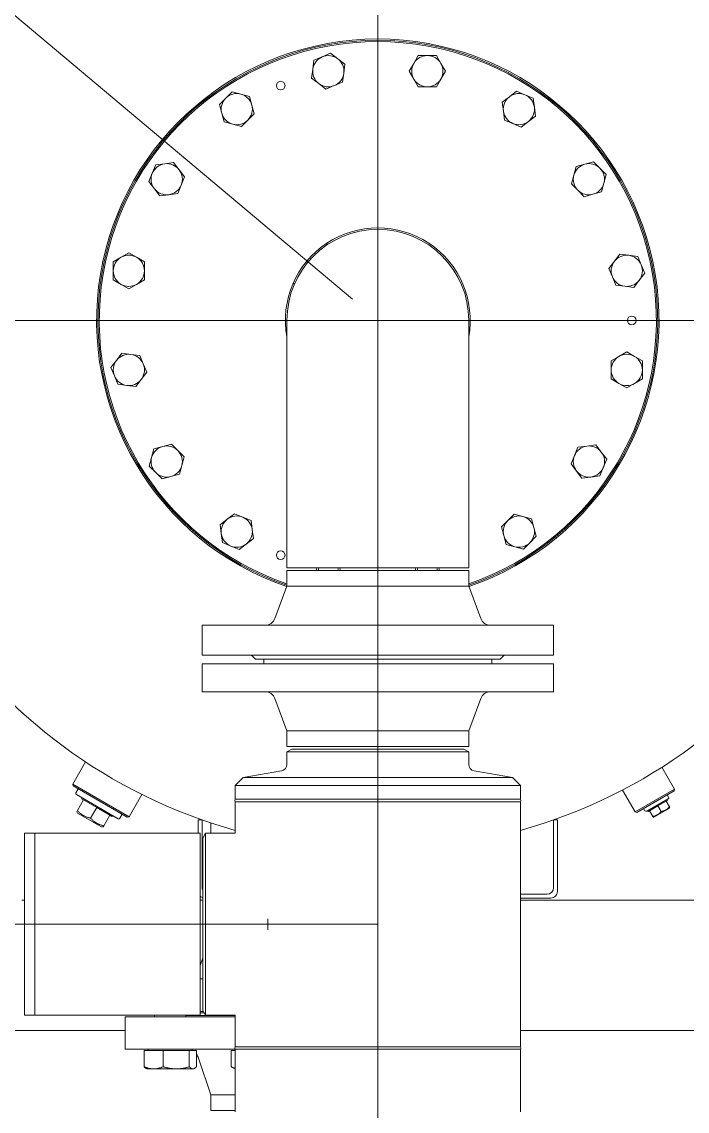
# Model space of a CAD drawing. Extents: x -965262 to 1142518, y -357520 to 71675.
# Drawn here: x -852700 to -852189, y -91497 to -90661 of the extents above; entities that cross this region are included whole.
import ezdxf

# ---------------------------------------------------------------- set-up
doc = ezdxf.new("R2010")
doc.units = 0
doc.header["$LTSCALE"] = 10
doc.layers.get('0').update_dxf_attribs({"linetype": 'CONTINUOUS', "lineweight": 30})
doc.layers.add('Оборудование', color=7, linetype='CONTINUOUS', lineweight=30)

msp = doc.modelspace()

# ---------------------------------------------------------------- hatches: boundary and pattern name
at = {"lineweight": 30, "true_color": 0x1b8828}
h = msp.add_hatch(color=106, dxfattribs=at)
h.dxf.hatch_style = 1
h.paths.add_polyline_path([(-851459.79, -90277.67), (-853359.79, -90277.67), (-853359.79, -94944.84), (-851459.79, -94944.84)])
h.paths.add_polyline_path([(-851559.79, -94844.84), (-853259.79, -94844.84), (-853259.79, -90344.85), (-851559.79, -90344.85)], flags=16)

# ---------------------------------------------------------------- linework, layer by layer
at = {"layer": 'Оборудование', "color": 7, "linetype": 'Continuous', "lineweight": 0}
for p, q in [((-852426.29, -90433.34, -2902.58), (-852426.29, -91740.24, -2902.58)), ((-852921.54, -90474.28, -2902.58), (-852445.73, -90873.53, -2902.58)), ((-852882.79, -90889.84, -2902.58), (-851969.79, -90889.84, -2902.58)), ((-852426.57, -91353.34, -2902.58), (-852739.79, -91353.34, -2902.58))]:
    msp.add_line(p, q, dxfattribs=at)
at = {"layer": 'Оборудование', "color": 7, "lineweight": 0}
for p, q in [((-852476.23, -90697.02, -2902.58), (-852475.33, -90690.15, -2902.58)), ((-852475.33, -90690.15, -2902.58), (-852468.93, -90687.5, -2902.58)), ((-852468.93, -90687.5, -2902.58), (-852462.52, -90684.85, -2902.58)), ((-852462.52, -90684.85, -2902.58), (-852457.03, -90689.06, -2902.58)), ((-852457.03, -90689.06, -2902.58), (-852451.53, -90693.28, -2902.58)), ((-852398.64, -90692.58, -2902.58), (-852395.18, -90686.58, -2902.58)), ((-852395.18, -90686.58, -2902.58), (-852388.25, -90686.58, -2902.58)), ((-852388.25, -90686.58, -2902.58), (-852381.32, -90686.58, -2902.58)), ((-852381.32, -90686.58, -2902.58), (-852377.86, -90692.58, -2902.58)), ((-852477.13, -90703.89, -2902.58), (-852476.23, -90697.02, -2902.58)), ((-852452.44, -90700.15, -2902.58), (-852453.34, -90707.02, -2902.58)), ((-852451.53, -90693.28, -2902.58), (-852452.44, -90700.15, -2902.58)), ((-852402.1, -90698.58, -2902.58), (-852398.64, -90692.58, -2902.58)), ((-852398.64, -90704.58, -2902.58), (-852402.1, -90698.58, -2902.58)), ((-852377.86, -90692.58, -2902.58), (-852374.39, -90698.58, -2902.58)), ((-852374.39, -90698.58, -2902.58), (-852377.86, -90704.58, -2902.58)), ((-852471.64, -90708.1, -2902.58), (-852477.13, -90703.89, -2902.58)), ((-852466.14, -90712.32, -2902.58), (-852471.64, -90708.1, -2902.58)), ((-852453.34, -90707.02, -2902.58), (-852459.74, -90709.67, -2902.58)), ((-852395.18, -90710.58, -2902.58), (-852398.64, -90704.58, -2902.58)), ((-852377.86, -90704.58, -2902.58), (-852381.32, -90710.58, -2902.58)), ((-852543.11, -90719.22, -2902.58), (-852538.21, -90714.32, -2902.58)), ((-852538.21, -90714.32, -2902.58), (-852531.52, -90716.11, -2902.58)), ((-852531.52, -90716.11, -2902.58), (-852524.83, -90717.9, -2902.58)), ((-852459.74, -90709.67, -2902.58), (-852466.14, -90712.32, -2902.58)), ((-852388.25, -90710.58, -2902.58), (-852395.18, -90710.58, -2902.58)), ((-852381.32, -90710.58, -2902.58), (-852388.25, -90710.58, -2902.58)), ((-852325.26, -90718.18, -2902.58), (-852319.76, -90713.96, -2902.58)), ((-852319.76, -90713.96, -2902.58), (-852313.36, -90716.61, -2902.58)), ((-852313.36, -90716.61, -2902.58), (-852306.96, -90719.27, -2902.58)), ((-852548.01, -90724.12, -2902.58), (-852543.11, -90719.22, -2902.58)), ((-852546.22, -90730.81, -2902.58), (-852548.01, -90724.12, -2902.58)), ((-852524.83, -90717.9, -2902.58), (-852523.04, -90724.6, -2902.58)), ((-852523.04, -90724.6, -2902.58), (-852521.24, -90731.29, -2902.58)), ((-852330.76, -90722.4, -2902.58), (-852325.26, -90718.18, -2902.58)), ((-852329.85, -90729.27, -2902.58), (-852330.76, -90722.4, -2902.58)), ((-852306.96, -90719.27, -2902.58), (-852306.06, -90726.13, -2902.58)), ((-852544.42, -90737.5, -2902.58), (-852546.22, -90730.81, -2902.58)), ((-852521.24, -90731.29, -2902.58), (-852526.14, -90736.19, -2902.58)), ((-852328.95, -90736.14, -2902.58), (-852329.85, -90729.27, -2902.58)), ((-852305.15, -90733, -2902.58), (-852310.65, -90737.22, -2902.58)), ((-852306.06, -90726.13, -2902.58), (-852305.15, -90733, -2902.58)), ((-852537.73, -90739.29, -2902.58), (-852544.42, -90737.5, -2902.58)), ((-852531.04, -90741.09, -2902.58), (-852537.73, -90739.29, -2902.58)), ((-852526.14, -90736.19, -2902.58), (-852531.04, -90741.09, -2902.58)), ((-852322.55, -90738.79, -2902.58), (-852328.95, -90736.14, -2902.58)), ((-852316.15, -90741.44, -2902.58), (-852322.55, -90738.79, -2902.58)), ((-852310.65, -90737.22, -2902.58), (-852316.15, -90741.44, -2902.58)), ((-852599.51, -90776.91, -2902.58), (-852596.86, -90770.51, -2902.58)), ((-852596.86, -90770.51, -2902.58), (-852589.99, -90769.6, -2902.58)), ((-852589.99, -90769.6, -2902.58), (-852583.12, -90768.7, -2902.58)), ((-852583.12, -90768.7, -2902.58), (-852578.91, -90774.2, -2902.58)), ((-852578.91, -90774.2, -2902.58), (-852574.69, -90779.69, -2902.58)), ((-852275.75, -90778.4, -2902.58), (-852273.95, -90771.7, -2902.58)), ((-852273.95, -90771.7, -2902.58), (-852267.26, -90769.91, -2902.58)), ((-852267.26, -90769.91, -2902.58), (-852260.57, -90768.12, -2902.58)), ((-852260.57, -90768.12, -2902.58), (-852255.67, -90773.02, -2902.58)), ((-852255.67, -90773.02, -2902.58), (-852250.77, -90777.92, -2902.58)), ((-852602.17, -90783.31, -2902.58), (-852599.51, -90776.91, -2902.58)), ((-852597.95, -90788.81, -2902.58), (-852602.17, -90783.31, -2902.58)), ((-852574.69, -90779.69, -2902.58), (-852577.34, -90786.09, -2902.58)), ((-852277.54, -90785.09, -2902.58), (-852275.75, -90778.4, -2902.58)), ((-852250.77, -90777.92, -2902.58), (-852252.56, -90784.61, -2902.58)), ((-852593.73, -90794.3, -2902.58), (-852597.95, -90788.81, -2902.58)), ((-852577.34, -90786.09, -2902.58), (-852579.99, -90792.49, -2902.58)), ((-852272.64, -90789.99, -2902.58), (-852277.54, -90785.09, -2902.58)), ((-852267.74, -90794.89, -2902.58), (-852272.64, -90789.99, -2902.58)), ((-852254.36, -90791.3, -2902.58), (-852261.05, -90793.09, -2902.58)), ((-852252.56, -90784.61, -2902.58), (-852254.36, -90791.3, -2902.58)), ((-852586.86, -90793.4, -2902.58), (-852593.73, -90794.3, -2902.58)), ((-852579.99, -90792.49, -2902.58), (-852586.86, -90793.4, -2902.58)), ((-852261.05, -90793.09, -2902.58), (-852267.74, -90794.89, -2902.58)), ((-852465.62, -90830.73, -2902.58), (-852464.7, -90831.5, -2902.58)), ((-852629.54, -90844.87, -2902.58), (-852623.54, -90841.4, -2902.58)), ((-852623.54, -90841.4, -2902.58), (-852617.54, -90837.94, -2902.58)), ((-852617.54, -90837.94, -2902.58), (-852611.54, -90841.4, -2902.58)), ((-852611.54, -90841.4, -2902.58), (-852605.54, -90844.87, -2902.58)), ((-852244.56, -90844.49, -2902.58), (-852240.34, -90838.99, -2902.58)), ((-852240.34, -90838.99, -2902.58), (-852233.47, -90839.9, -2902.58)), ((-852233.47, -90839.9, -2902.58), (-852226.6, -90840.8, -2902.58)), ((-852226.6, -90840.8, -2902.58), (-852223.95, -90847.2, -2902.58)), ((-852629.54, -90851.8, -2902.58), (-852629.54, -90844.87, -2902.58)), ((-852605.54, -90844.87, -2902.58), (-852605.54, -90851.8, -2902.58)), ((-852248.78, -90849.99, -2902.58), (-852244.56, -90844.49, -2902.58)), ((-852246.12, -90856.39, -2902.58), (-852248.78, -90849.99, -2902.58)), ((-852223.95, -90847.2, -2902.58), (-852221.3, -90853.6, -2902.58)), ((-852629.54, -90858.72, -2902.58), (-852629.54, -90851.8, -2902.58)), ((-852623.54, -90862.19, -2902.58), (-852629.54, -90858.72, -2902.58)), ((-852605.54, -90858.72, -2902.58), (-852611.54, -90862.19, -2902.58)), ((-852605.54, -90851.8, -2902.58), (-852605.54, -90858.72, -2902.58)), ((-852243.47, -90862.79, -2902.58), (-852246.12, -90856.39, -2902.58)), ((-852225.52, -90859.1, -2902.58), (-852229.73, -90864.6, -2902.58)), ((-852221.3, -90853.6, -2902.58), (-852225.52, -90859.1, -2902.58)), ((-852617.54, -90865.65, -2902.58), (-852623.54, -90862.19, -2902.58)), ((-852611.54, -90862.19, -2902.58), (-852617.54, -90865.65, -2902.58)), ((-852491.33, -90861.37, -2902.58), (-852490.41, -90862.14, -2902.58)), ((-852236.6, -90863.69, -2902.58), (-852243.47, -90862.79, -2902.58)), ((-852229.73, -90864.6, -2902.58), (-852236.6, -90863.69, -2902.58)), ((-852496.14, -90889.84, -2902.58), (-852496.14, -91079.84, -2902.58)), ((-852356.44, -91079.84, -2902.58), (-852356.44, -90889.84, -2902.58)), ((-852627.06, -90920.58, -2902.58), (-852622.85, -90915.08, -2902.58)), ((-852622.85, -90915.08, -2902.58), (-852615.98, -90915.98, -2902.58)), ((-852615.98, -90915.98, -2902.58), (-852609.11, -90916.89, -2902.58)), ((-852609.11, -90916.89, -2902.58), (-852606.46, -90923.29, -2902.58)), ((-852247.04, -90920.95, -2902.58), (-852241.04, -90917.49, -2902.58)), ((-852241.04, -90917.49, -2902.58), (-852235.04, -90914.02, -2902.58)), ((-852235.04, -90914.02, -2902.58), (-852229.04, -90917.49, -2902.58)), ((-852229.04, -90917.49, -2902.58), (-852223.04, -90920.95, -2902.58)), ((-852631.28, -90926.07, -2902.58), (-852627.06, -90920.58, -2902.58)), ((-852628.63, -90932.47, -2902.58), (-852631.28, -90926.07, -2902.58)), ((-852606.46, -90923.29, -2902.58), (-852603.81, -90929.69, -2902.58)), ((-852247.04, -90927.88, -2902.58), (-852247.04, -90920.95, -2902.58)), ((-852223.04, -90920.95, -2902.58), (-852223.04, -90927.88, -2902.58)), ((-852625.98, -90938.87, -2902.58), (-852628.63, -90932.47, -2902.58)), ((-852603.81, -90929.69, -2902.58), (-852608.02, -90935.19, -2902.58)), ((-852247.04, -90934.81, -2902.58), (-852247.04, -90927.88, -2902.58)), ((-852223.04, -90927.88, -2902.58), (-852223.04, -90934.81, -2902.58)), ((-852619.11, -90939.78, -2902.58), (-852625.98, -90938.87, -2902.58)), ((-852612.24, -90940.68, -2902.58), (-852619.11, -90939.78, -2902.58)), ((-852608.02, -90935.19, -2902.58), (-852612.24, -90940.68, -2902.58)), ((-852241.04, -90938.27, -2902.58), (-852247.04, -90934.81, -2902.58)), ((-852235.04, -90941.74, -2902.58), (-852241.04, -90938.27, -2902.58)), ((-852229.04, -90938.27, -2902.58), (-852235.04, -90941.74, -2902.58)), ((-852223.04, -90934.81, -2902.58), (-852229.04, -90938.27, -2902.58)), ((-852600.02, -90995.07, -2902.58), (-852598.23, -90988.38, -2902.58)), ((-852598.23, -90988.38, -2902.58), (-852591.53, -90986.58, -2902.58)), ((-852591.53, -90986.58, -2902.58), (-852584.84, -90984.79, -2902.58)), ((-852584.84, -90984.79, -2902.58), (-852579.94, -90989.69, -2902.58)), ((-852579.94, -90989.69, -2902.58), (-852575.04, -90994.59, -2902.58)), ((-852275.24, -90993.58, -2902.58), (-852272.59, -90987.18, -2902.58)), ((-852272.59, -90987.18, -2902.58), (-852265.72, -90986.28, -2902.58)), ((-852265.72, -90986.28, -2902.58), (-852258.85, -90985.37, -2902.58)), ((-852258.85, -90985.37, -2902.58), (-852254.63, -90990.87, -2902.58)), ((-852254.63, -90990.87, -2902.58), (-852250.42, -90996.37, -2902.58)), ((-852601.81, -91001.76, -2902.58), (-852600.02, -90995.07, -2902.58)), ((-852576.84, -91001.28, -2902.58), (-852578.63, -91007.97, -2902.58)), ((-852575.04, -90994.59, -2902.58), (-852576.84, -91001.28, -2902.58)), ((-852277.89, -90999.98, -2902.58), (-852275.24, -90993.58, -2902.58)), ((-852273.67, -91005.48, -2902.58), (-852277.89, -90999.98, -2902.58)), ((-852250.42, -90996.37, -2902.58), (-852253.07, -91002.77, -2902.58)), ((-852596.91, -91006.66, -2902.58), (-852601.81, -91001.76, -2902.58)), ((-852592.01, -91011.56, -2902.58), (-852596.91, -91006.66, -2902.58)), ((-852585.32, -91009.77, -2902.58), (-852592.01, -91011.56, -2902.58)), ((-852578.63, -91007.97, -2902.58), (-852585.32, -91009.77, -2902.58)), ((-852269.46, -91010.98, -2902.58), (-852273.67, -91005.48, -2902.58)), ((-852255.72, -91009.17, -2902.58), (-852262.59, -91010.07, -2902.58)), ((-852253.07, -91002.77, -2902.58), (-852255.72, -91009.17, -2902.58)), ((-852262.59, -91010.07, -2902.58), (-852269.46, -91010.98, -2902.58)), ((-852547.43, -91046.67, -2902.58), (-852541.93, -91042.45, -2902.58)), ((-852541.93, -91042.45, -2902.58), (-852536.44, -91038.24, -2902.58)), ((-852536.44, -91038.24, -2902.58), (-852530.03, -91040.89, -2902.58)), ((-852530.03, -91040.89, -2902.58), (-852523.63, -91043.54, -2902.58)), ((-852326.44, -91043.49, -2902.58), (-852321.54, -91038.59, -2902.58)), ((-852321.54, -91038.59, -2902.58), (-852314.85, -91040.38, -2902.58)), ((-852314.85, -91040.38, -2902.58), (-852308.16, -91042.18, -2902.58)), ((-852308.16, -91042.18, -2902.58), (-852306.36, -91048.87, -2902.58)), ((-852546.52, -91053.54, -2902.58), (-852547.43, -91046.67, -2902.58)), ((-852523.63, -91043.54, -2902.58), (-852522.73, -91050.41, -2902.58)), ((-852522.73, -91050.41, -2902.58), (-852521.83, -91057.28, -2902.58)), ((-852331.34, -91048.39, -2902.58), (-852326.44, -91043.49, -2902.58)), ((-852329.55, -91055.08, -2902.58), (-852331.34, -91048.39, -2902.58)), ((-852306.36, -91048.87, -2902.58), (-852304.57, -91055.56, -2902.58)), ((-852545.62, -91060.41, -2902.58), (-852546.52, -91053.54, -2902.58)), ((-852521.83, -91057.28, -2902.58), (-852527.32, -91061.49, -2902.58)), ((-852327.75, -91061.77, -2902.58), (-852329.55, -91055.08, -2902.58)), ((-852304.57, -91055.56, -2902.58), (-852309.47, -91060.46, -2902.58)), ((-852539.22, -91063.06, -2902.58), (-852545.62, -91060.41, -2902.58)), ((-852532.82, -91065.71, -2902.58), (-852539.22, -91063.06, -2902.58)), ((-852527.32, -91061.49, -2902.58), (-852532.82, -91065.71, -2902.58)), ((-852321.06, -91063.57, -2902.58), (-852327.75, -91061.77, -2902.58)), ((-852314.37, -91065.36, -2902.58), (-852321.06, -91063.57, -2902.58)), ((-852309.47, -91060.46, -2902.58), (-852314.37, -91065.36, -2902.58)), ((-852356.44, -91079.84, -2902.58), (-852496.14, -91079.84, -2902.58)), ((-852356.44, -91081.84, -2902.58), (-852496.14, -91081.84, -2902.58)), ((-852496.14, -91081.84, -2902.58), (-852496.14, -91093.84, -2902.58)), ((-852356.44, -91081.84, -2902.58), (-852356.44, -91093.84, -2902.58)), ((-852496.14, -91093.84, -2902.58), (-852505.35, -91118.62, -2902.58)), ((-852496.14, -91093.84, -2902.58), (-852356.44, -91093.84, -2902.58)), ((-852356.44, -91093.84, -2902.58), (-852347.23, -91118.62, -2902.58)), ((-852291.29, -91123.84, -2902.58), (-852561.29, -91123.84, -2902.58)), ((-852561.29, -91123.84, -2902.58), (-852561.29, -91146.84, -2902.58)), ((-852291.29, -91123.84, -2902.58), (-852291.29, -91146.84, -2902.58)), ((-852561.29, -91146.84, -2902.58), (-852291.29, -91146.84, -2902.58)), ((-852520.29, -91149.84, -2902.58), (-852523.29, -91146.84, -2902.58)), ((-852332.29, -91149.84, -2902.58), (-852520.29, -91149.84, -2902.58)), ((-852513.79, -91149.84, -2902.58), (-852513.79, -91153.34, -2902.58)), ((-852338.79, -91149.84, -2902.58), (-852338.79, -91153.34, -2902.58)), ((-852332.29, -91149.84, -2902.58), (-852329.29, -91146.84, -2902.58)), ((-852561.29, -91153.34, -2902.58), (-852291.29, -91153.34, -2902.58)), ((-852561.29, -91174.84, -2902.58), (-852561.29, -91153.34, -2902.58)), ((-852291.29, -91174.84, -2902.58), (-852291.29, -91153.34, -2902.58)), ((-852561.29, -91174.84, -2902.58), (-852291.29, -91174.84, -2902.58)), ((-852496.14, -91204.84, -2902.58), (-852505.35, -91180.05, -2902.58)), ((-852356.44, -91204.84, -2902.58), (-852347.23, -91180.05, -2902.58)), ((-852356.44, -91204.84, -2902.58), (-852496.14, -91204.84, -2902.58)), ((-852496.14, -91216.84, -2902.58), (-852496.14, -91204.84, -2902.58)), ((-852356.44, -91216.84, -2902.58), (-852356.44, -91204.84, -2902.58)), ((-852496.14, -91216.84, -2902.58), (-852356.44, -91216.84, -2902.58)), ((-852492.39, -91218.84, -2902.58), (-852496.14, -91221, -2902.58)), ((-852356.44, -91221, -2902.58), (-852496.14, -91221, -2902.58)), ((-852496.14, -91221, -2902.58), (-852496.14, -91230.65, -2902.58)), ((-852360.19, -91218.84, -2902.58), (-852492.39, -91218.84, -2902.58)), ((-852360.19, -91218.84, -2902.58), (-852356.44, -91221, -2902.58)), ((-852356.44, -91221, -2902.58), (-852356.44, -91230.65, -2902.58)), ((-852660.69, -91245.83, -2902.58), (-852650.81, -91228.71, -2902.58)), ((-852198.39, -91249.58, -2902.58), (-852208.07, -91232.8, -2902.58)), ((-852529.72, -91240.77, -2902.58), (-852535.79, -91246.84, -2902.58)), ((-852500.27, -91235.58, -2902.58), (-852529.72, -91240.77, -2902.58)), ((-852322.86, -91240.77, -2902.58), (-852529.72, -91240.77, -2902.58)), ((-852352.31, -91235.58, -2902.58), (-852322.86, -91240.77, -2902.58)), ((-852322.86, -91240.77, -2902.58), (-852316.79, -91246.84, -2902.58)), ((-852660.69, -91245.83, -2902.58), (-852617.39, -91270.83, -2902.58)), ((-852660.33, -91247.2, -2902.58), (-852660.69, -91245.83, -2902.58)), ((-852618.76, -91271.2, -2902.58), (-852660.33, -91247.2, -2902.58)), ((-852658.18, -91252.48, -2902.58), (-852656.43, -91249.45, -2902.58)), ((-852535.79, -91246.84, -2902.58), (-852316.79, -91246.84, -2902.58)), ((-852535.79, -91246.84, -2902.58), (-852535.79, -91257.34, -2902.58)), ((-852316.79, -91246.84, -2902.58), (-852316.79, -91257.34, -2902.58)), ((-852228.7, -91267.08, -2902.58), (-852238.38, -91250.3, -2902.58)), ((-852228.7, -91267.08, -2902.58), (-852198.39, -91249.58, -2902.58)), ((-852198.75, -91250.95, -2902.58), (-852227.33, -91267.45, -2902.58)), ((-852198.75, -91250.95, -2902.58), (-852198.39, -91249.58, -2902.58)), ((-852625.77, -91272.34, -2902.58), (-852657.81, -91253.84, -2902.58)), ((-852652.32, -91257.94, -2902.58), (-852656.99, -91266.04, -2902.58)), ((-852653.88, -91257.04, -2902.58), (-852653.48, -91256.34, -2902.58)), ((-852652.32, -91257.94, -2902.58), (-852653.88, -91257.04, -2902.58)), ((-852642.19, -91263.79, -2902.58), (-852652.32, -91257.94, -2902.58)), ((-852617.39, -91270.83, -2902.58), (-852607.51, -91253.71, -2902.58)), ((-852535.84, -91259.34, -2902.58), (-852533.95, -91259.34, -2902.58)), ((-852516.75, -91259.34, -2902.58), (-852535.84, -91259.34, -2902.58)), ((-852535.84, -91259.34, -2902.58), (-852535.84, -91283.49, -2902.58)), ((-852535.79, -91257.34, -2902.58), (-852516.71, -91257.34, -2902.58)), ((-852535.79, -91257.34, -2902.58), (-852316.79, -91257.34, -2902.58)), ((-852528.86, -91259.34, -2902.58), (-852526.03, -91259.34, -2902.58)), ((-852516.75, -91259.34, -2902.58), (-852488.09, -91259.34, -2902.58)), ((-852446.56, -91259.34, -2902.58), (-852488.09, -91259.34, -2902.58)), ((-852488.06, -91257.34, -2902.58), (-852426.29, -91257.34, -2902.58)), ((-852471.6, -91259.34, -2902.58), (-852464.78, -91259.34, -2902.58)), ((-852446.56, -91259.34, -2902.58), (-852406.03, -91259.34, -2902.58)), ((-852364.49, -91259.34, -2902.58), (-852426.29, -91259.34, -2902.58)), ((-852406.04, -91257.34, -2902.58), (-852364.52, -91257.34, -2902.58)), ((-852387.8, -91259.34, -2902.58), (-852380.98, -91259.34, -2902.58)), ((-852364.49, -91259.34, -2902.58), (-852335.83, -91259.34, -2902.58)), ((-852335.88, -91257.34, -2902.58), (-852316.79, -91257.34, -2902.58)), ((-852316.74, -91259.34, -2902.58), (-852335.83, -91259.34, -2902.58)), ((-852326.55, -91259.34, -2902.58), (-852323.72, -91259.34, -2902.58)), ((-852318.63, -91259.34, -2902.58), (-852316.74, -91259.34, -2902.58)), ((-852316.74, -91259.34, -2902.58), (-852316.74, -91447.34, -2902.58)), ((-852203.31, -91257.05, -2902.58), (-852219.77, -91266.55, -2902.58)), ((-852204.77, -91258.81, -2902.58), (-852211.14, -91262.49, -2902.58)), ((-852203.78, -91258.24, -2902.58), (-852204.77, -91258.81, -2902.58)), ((-852204.77, -91258.81, -2902.58), (-852202.22, -91263.22, -2902.58)), ((-852203.78, -91258.24, -2902.58), (-852204.18, -91257.55, -2902.58)), ((-852202.95, -91255.68, -2902.58), (-852203.95, -91253.95, -2902.58)), ((-852657.51, -91266.94, -2902.58), (-852656.99, -91266.04, -2902.58)), ((-852656.91, -91267.99, -2902.58), (-852657.51, -91266.94, -2902.58)), ((-852656.99, -91266.04, -2902.58), (-852656.6, -91266.47, -2902.58)), ((-852656.91, -91267.99, -2902.58), (-852638.47, -91278.63, -2902.58)), ((-852656.6, -91266.47, -2902.58), (-852656.22, -91266.87, -2902.58)), ((-852656.22, -91266.87, -2902.58), (-852655.84, -91267.25, -2902.58)), ((-852655.84, -91267.25, -2902.58), (-852655.46, -91267.61, -2902.58)), ((-852655.46, -91267.61, -2902.58), (-852655.09, -91267.95, -2902.58)), ((-852655.09, -91267.95, -2902.58), (-852654.72, -91268.27, -2902.58)), ((-852654.72, -91268.27, -2902.58), (-852654.35, -91268.57, -2902.58)), ((-852654.35, -91268.57, -2902.58), (-852653.97, -91268.86, -2902.58)), ((-852653.97, -91268.86, -2902.58), (-852653.6, -91269.13, -2902.58)), ((-852642.19, -91263.79, -2902.58), (-852646.87, -91271.88, -2902.58)), ((-852632.07, -91269.63, -2902.58), (-852642.19, -91263.79, -2902.58)), ((-852624.4, -91271.98, -2902.58), (-852622.65, -91268.95, -2902.58)), ((-852227.33, -91267.45, -2902.58), (-852228.7, -91267.08, -2902.58)), ((-852221.13, -91266.18, -2902.58), (-852222.13, -91264.45, -2902.58)), ((-852218.5, -91266.74, -2902.58), (-852218.9, -91266.05, -2902.58)), ((-852217.52, -91266.17, -2902.58), (-852218.5, -91266.74, -2902.58)), ((-852211.14, -91262.49, -2902.58), (-852217.52, -91266.17, -2902.58)), ((-852217.52, -91266.17, -2902.58), (-852214.97, -91270.59, -2902.58)), ((-852214.15, -91271.16, -2902.58), (-852202.13, -91264.21, -2902.58)), ((-852211.14, -91262.49, -2902.58), (-852208.59, -91266.91, -2902.58)), ((-852210.96, -91269.02, -2902.58), (-852210.73, -91268.85, -2902.58)), ((-852210.73, -91268.85, -2902.58), (-852210.49, -91268.68, -2902.58)), ((-852210.49, -91268.68, -2902.58), (-852210.25, -91268.5, -2902.58)), ((-852210.25, -91268.5, -2902.58), (-852210.02, -91268.31, -2902.58)), ((-852210.02, -91268.31, -2902.58), (-852209.79, -91268.11, -2902.58)), ((-852209.79, -91268.11, -2902.58), (-852209.55, -91267.9, -2902.58)), ((-852209.55, -91267.9, -2902.58), (-852209.32, -91267.67, -2902.58)), ((-852209.32, -91267.67, -2902.58), (-852209.08, -91267.43, -2902.58)), ((-852209.08, -91267.43, -2902.58), (-852208.84, -91267.18, -2902.58)), ((-852208.84, -91267.18, -2902.58), (-852208.59, -91266.91, -2902.58)), ((-852208.59, -91266.91, -2902.58), (-852208.23, -91266.83, -2902.58)), ((-852208.23, -91266.83, -2902.58), (-852207.89, -91266.75, -2902.58)), ((-852207.89, -91266.75, -2902.58), (-852207.57, -91266.66, -2902.58)), ((-852207.57, -91266.66, -2902.58), (-852207.25, -91266.57, -2902.58)), ((-852207.25, -91266.57, -2902.58), (-852206.95, -91266.47, -2902.58)), ((-852206.95, -91266.47, -2902.58), (-852206.66, -91266.37, -2902.58)), ((-852206.66, -91266.37, -2902.58), (-852206.38, -91266.26, -2902.58)), ((-852206.38, -91266.26, -2902.58), (-852206.1, -91266.15, -2902.58)), ((-852206.1, -91266.15, -2902.58), (-852205.84, -91266.03, -2902.58)), ((-852205.84, -91266.03, -2902.58), (-852205.58, -91265.9, -2902.58)), ((-852205.58, -91265.9, -2902.58), (-852205.32, -91265.77, -2902.58)), ((-852205.32, -91265.77, -2902.58), (-852205.07, -91265.63, -2902.58)), ((-852205.07, -91265.63, -2902.58), (-852204.83, -91265.49, -2902.58)), ((-852204.83, -91265.49, -2902.58), (-852204.59, -91265.33, -2902.58)), ((-852204.59, -91265.33, -2902.58), (-852204.35, -91265.17, -2902.58)), ((-852204.35, -91265.17, -2902.58), (-852204.11, -91265, -2902.58)), ((-852204.11, -91265, -2902.58), (-852203.88, -91264.82, -2902.58)), ((-852203.88, -91264.82, -2902.58), (-852203.65, -91264.63, -2902.58)), ((-852203.65, -91264.63, -2902.58), (-852203.41, -91264.43, -2902.58)), ((-852203.41, -91264.43, -2902.58), (-852203.18, -91264.22, -2902.58)), ((-852203.18, -91264.22, -2902.58), (-852202.94, -91263.99, -2902.58)), ((-852202.94, -91263.99, -2902.58), (-852202.7, -91263.75, -2902.58)), ((-852202.7, -91263.75, -2902.58), (-852202.46, -91263.5, -2902.58)), ((-852202.46, -91263.5, -2902.58), (-852202.22, -91263.22, -2902.58)), ((-852202.22, -91263.22, -2902.58), (-852201.89, -91263.79, -2902.58)), ((-852202.13, -91264.21, -2902.58), (-852201.89, -91263.79, -2902.58)), ((-852653.6, -91269.13, -2902.58), (-852653.22, -91269.39, -2902.58)), ((-852653.22, -91269.39, -2902.58), (-852652.84, -91269.63, -2902.58)), ((-852652.84, -91269.63, -2902.58), (-852652.45, -91269.87, -2902.58)), ((-852652.45, -91269.87, -2902.58), (-852652.06, -91270.09, -2902.58)), ((-852652.06, -91270.09, -2902.58), (-852651.65, -91270.3, -2902.58)), ((-852651.65, -91270.3, -2902.58), (-852651.24, -91270.5, -2902.58)), ((-852651.24, -91270.5, -2902.58), (-852650.82, -91270.68, -2902.58)), ((-852650.82, -91270.68, -2902.58), (-852650.38, -91270.86, -2902.58)), ((-852650.38, -91270.86, -2902.58), (-852649.93, -91271.03, -2902.58)), ((-852649.93, -91271.03, -2902.58), (-852649.47, -91271.2, -2902.58)), ((-852649.47, -91271.2, -2902.58), (-852648.99, -91271.35, -2902.58)), ((-852648.99, -91271.35, -2902.58), (-852648.49, -91271.49, -2902.58)), ((-852648.49, -91271.49, -2902.58), (-852647.97, -91271.63, -2902.58)), ((-852647.97, -91271.63, -2902.58), (-852647.43, -91271.76, -2902.58)), ((-852647.43, -91271.76, -2902.58), (-852646.87, -91271.88, -2902.58)), ((-852646.87, -91271.88, -2902.58), (-852646.48, -91272.31, -2902.58)), ((-852646.48, -91272.31, -2902.58), (-852646.09, -91272.72, -2902.58)), ((-852646.09, -91272.72, -2902.58), (-852645.71, -91273.1, -2902.58)), ((-852645.71, -91273.1, -2902.58), (-852645.34, -91273.46, -2902.58)), ((-852645.34, -91273.46, -2902.58), (-852644.97, -91273.8, -2902.58)), ((-852644.97, -91273.8, -2902.58), (-852644.59, -91274.12, -2902.58)), ((-852644.59, -91274.12, -2902.58), (-852644.22, -91274.42, -2902.58)), ((-852644.22, -91274.42, -2902.58), (-852643.85, -91274.71, -2902.58)), ((-852643.85, -91274.71, -2902.58), (-852643.47, -91274.98, -2902.58)), ((-852643.47, -91274.98, -2902.58), (-852643.1, -91275.24, -2902.58)), ((-852643.1, -91275.24, -2902.58), (-852642.71, -91275.48, -2902.58)), ((-852642.71, -91275.48, -2902.58), (-852642.33, -91275.71, -2902.58)), ((-852642.33, -91275.71, -2902.58), (-852641.93, -91275.93, -2902.58)), ((-852641.93, -91275.93, -2902.58), (-852641.53, -91276.14, -2902.58)), ((-852641.53, -91276.14, -2902.58), (-852641.11, -91276.34, -2902.58)), ((-852641.11, -91276.34, -2902.58), (-852640.69, -91276.53, -2902.58)), ((-852640.69, -91276.53, -2902.58), (-852640.26, -91276.71, -2902.58)), ((-852640.26, -91276.71, -2902.58), (-852639.81, -91276.88, -2902.58)), ((-852639.81, -91276.88, -2902.58), (-852639.35, -91277.04, -2902.58)), ((-852639.35, -91277.04, -2902.58), (-852638.87, -91277.2, -2902.58)), ((-852638.87, -91277.2, -2902.58), (-852638.37, -91277.34, -2902.58)), ((-852638.37, -91277.34, -2902.58), (-852637.85, -91277.48, -2902.58)), ((-852632.07, -91269.63, -2902.58), (-852636.74, -91277.73, -2902.58)), ((-852630.5, -91270.54, -2902.58), (-852632.07, -91269.63, -2902.58)), ((-852630.5, -91270.54, -2902.58), (-852630.1, -91269.84, -2902.58)), ((-852618.76, -91271.2, -2902.58), (-852617.39, -91270.83, -2902.58)), ((-852564.29, -91273.27, -2902.58), (-852561.29, -91273.27, -2902.58)), ((-852564.29, -91283.49, -2902.58), (-852564.29, -91273.27, -2902.58)), ((-852561.29, -91273.27, -2902.58), (-852561.29, -91325.27, -2902.58)), ((-852554.44, -91275.61, -2902.58), (-852554.44, -91283.49, -2902.58)), ((-852291.29, -91325.27, -2902.58), (-852291.29, -91273.27, -2902.58)), ((-852291.29, -91273.27, -2902.58), (-852288.29, -91273.27, -2902.58)), ((-852288.29, -91273.27, -2902.58), (-852288.29, -91328.27, -2902.58)), ((-852214.97, -91270.59, -2902.58), (-852214.61, -91270.51, -2902.58)), ((-852214.64, -91271.16, -2902.58), (-852214.97, -91270.59, -2902.58)), ((-852214.15, -91271.16, -2902.58), (-852214.64, -91271.16, -2902.58)), ((-852214.61, -91270.51, -2902.58), (-852214.27, -91270.43, -2902.58)), ((-852214.27, -91270.43, -2902.58), (-852213.94, -91270.34, -2902.58)), ((-852213.94, -91270.34, -2902.58), (-852213.63, -91270.25, -2902.58)), ((-852213.63, -91270.25, -2902.58), (-852213.32, -91270.15, -2902.58)), ((-852213.32, -91270.15, -2902.58), (-852213.03, -91270.05, -2902.58)), ((-852213.03, -91270.05, -2902.58), (-852212.75, -91269.94, -2902.58)), ((-852212.75, -91269.94, -2902.58), (-852212.48, -91269.83, -2902.58)), ((-852212.48, -91269.83, -2902.58), (-852212.21, -91269.71, -2902.58)), ((-852212.21, -91269.71, -2902.58), (-852211.95, -91269.59, -2902.58)), ((-852211.95, -91269.59, -2902.58), (-852211.7, -91269.45, -2902.58)), ((-852211.7, -91269.45, -2902.58), (-852211.45, -91269.32, -2902.58)), ((-852211.45, -91269.32, -2902.58), (-852211.2, -91269.17, -2902.58)), ((-852211.2, -91269.17, -2902.58), (-852210.96, -91269.02, -2902.58)), ((-852697.79, -91283.49, -2902.58), (-852697.79, -91423.19, -2902.58)), ((-852689.84, -91283.49, -2902.58), (-852697.79, -91283.49, -2902.58)), ((-852689.84, -91283.49, -2902.58), (-852689.84, -91423.19, -2902.58)), ((-852689.79, -91283.59, -2902.58), (-852689.84, -91283.49, -2902.58)), ((-852689.79, -91423.19, -2902.58), (-852689.79, -91283.49, -2902.58)), ((-852562.79, -91283.49, -2902.58), (-852689.79, -91283.49, -2902.58)), ((-852638.47, -91278.63, -2902.58), (-852637.26, -91278.63, -2902.58)), ((-852637.85, -91277.48, -2902.58), (-852637.31, -91277.61, -2902.58)), ((-852637.31, -91277.61, -2902.58), (-852636.74, -91277.73, -2902.58)), ((-852636.74, -91277.73, -2902.58), (-852637.26, -91278.63, -2902.58)), ((-852562.79, -91283.49, -2902.58), (-852562.79, -91423.19, -2902.58)), ((-852560.79, -91287.24, -2902.58), (-852558.63, -91283.49, -2902.58)), ((-852558.63, -91283.49, -2902.58), (-852558.63, -91423.19, -2902.58)), ((-852535.84, -91283.49, -2902.58), (-852558.63, -91283.49, -2902.58)), ((-852560.79, -91287.24, -2902.58), (-852560.79, -91419.44, -2902.58)), ((-852699.79, -91334.84, -2902.58), (-852697.79, -91334.84, -2902.58)), ((-852562.79, -91334.84, -2902.58), (-852560.79, -91334.84, -2902.58)), ((-852316.74, -91330.27, -2902.58), (-852296.29, -91330.27, -2902.58)), ((-852293.29, -91333.27, -2902.58), (-852316.74, -91333.27, -2902.58)), ((-852316.74, -91334.84, -2902.58), (-851991.29, -91334.84, -2902.58)), ((-852510.79, -91357.59, -2902.58), (-852510.79, -91349.09, -2902.58)), ((-852560.79, -91379.09, -2902.58), (-852562.79, -91385, -2902.58)), ((-852560.79, -91395.34, -2902.58), (-852562.79, -91395.34, -2902.58)), ((-852560.79, -91419.44, -2902.58), (-852558.63, -91423.19, -2902.58)), ((-852689.84, -91423.19, -2902.58), (-852697.79, -91423.19, -2902.58)), ((-852689.79, -91423.09, -2902.58), (-852689.84, -91423.19, -2902.58)), ((-852562.79, -91423.19, -2902.58), (-852689.79, -91423.19, -2902.58)), ((-852535.84, -91424.34, -2902.58), (-852620.29, -91424.34, -2902.58)), ((-852620.29, -91449.34, -2902.58), (-852620.29, -91424.34, -2902.58)), ((-852597.78, -91424.34, -2902.58), (-852597.78, -91423.19, -2902.58)), ((-852573.78, -91424.34, -2902.58), (-852573.78, -91423.19, -2902.58)), ((-852573.78, -91423.34, -2902.58), (-852535.84, -91423.34, -2902.58)), ((-852562.79, -91420.34, -2902.58), (-852560.27, -91420.34, -2902.58)), ((-852559.69, -91421.34, -2902.58), (-852562.79, -91421.34, -2902.58)), ((-852535.84, -91423.19, -2902.58), (-852558.63, -91423.19, -2902.58)), ((-852535.84, -91423.19, -2902.58), (-852535.84, -91447.34, -2902.58)), ((-852861.29, -91434.84, -2902.58), (-852620.29, -91434.84, -2902.58)), ((-852316.74, -91434.84, -2902.58), (-852101.29, -91434.84, -2902.58)), ((-852620.29, -91449.34, -2902.58), (-852535.79, -91449.34, -2902.58)), ((-852605.85, -91450.14, -2902.58), (-852605.85, -91462.73, -2902.58)), ((-852605.85, -91450.14, -2902.58), (-852591.16, -91450.14, -2902.58)), ((-852602.58, -91450.14, -2902.58), (-852602.58, -91449.34, -2902.58)), ((-852591.16, -91450.14, -2902.58), (-852571.08, -91450.14, -2902.58)), ((-852591.16, -91450.14, -2902.58), (-852591.16, -91462.73, -2902.58)), ((-852571.08, -91450.14, -2902.58), (-852565.7, -91450.14, -2902.58)), ((-852571.08, -91450.14, -2902.58), (-852571.08, -91462.73, -2902.58)), ((-852568.97, -91450.14, -2902.58), (-852568.97, -91449.34, -2902.58)), ((-852565.7, -91450.14, -2902.58), (-852565.7, -91462.73, -2902.58)), ((-852538.91, -91450.14, -2902.58), (-852538.91, -91462.73, -2902.58)), ((-852538.91, -91450.14, -2902.58), (-852535.79, -91450.14, -2902.58)), ((-852535.84, -91447.34, -2902.58), (-852316.74, -91447.34, -2902.58)), ((-852535.84, -91447.34, -2902.58), (-852516.75, -91447.34, -2902.58)), ((-852516.71, -91449.34, -2902.58), (-852535.79, -91449.34, -2902.58)), ((-852535.79, -91449.34, -2902.58), (-852533.9, -91449.34, -2902.58)), ((-852535.79, -91449.34, -2902.58), (-852535.79, -91497.34, -2902.58)), ((-852528.81, -91449.34, -2902.58), (-852525.99, -91449.34, -2902.58)), ((-852516.71, -91449.34, -2902.58), (-852488.06, -91449.34, -2902.58)), ((-852488.09, -91447.34, -2902.58), (-852426.29, -91447.34, -2902.58)), ((-852446.55, -91449.34, -2902.58), (-852488.06, -91449.34, -2902.58)), ((-852471.58, -91449.34, -2902.58), (-852464.76, -91449.34, -2902.58)), ((-852446.55, -91449.34, -2902.58), (-852406.04, -91449.34, -2902.58)), ((-852364.52, -91449.34, -2902.58), (-852426.29, -91449.34, -2902.58)), ((-852406.03, -91447.34, -2902.58), (-852364.49, -91447.34, -2902.58)), ((-852387.82, -91449.34, -2902.58), (-852381, -91449.34, -2902.58)), ((-852364.52, -91449.34, -2902.58), (-852335.88, -91449.34, -2902.58)), ((-852316.79, -91449.34, -2902.58), (-852335.88, -91449.34, -2902.58)), ((-852335.83, -91447.34, -2902.58), (-852316.74, -91447.34, -2902.58)), ((-852326.6, -91449.34, -2902.58), (-852323.77, -91449.34, -2902.58)), ((-852318.68, -91449.34, -2902.58), (-852316.79, -91449.34, -2902.58)), ((-852316.79, -91449.34, -2902.58), (-852316.79, -91497.34, -2902.58)), ((-852554.44, -91484.34, -2902.58), (-852563.99, -91456.13, -2902.58)), ((-852605.85, -91462.73, -2902.58), (-852605.51, -91462.87, -2902.58)), ((-852605.79, -91462.8, -2902.58), (-852605.85, -91462.73, -2902.58)), ((-852605.72, -91462.87, -2902.58), (-852605.79, -91462.8, -2902.58)), ((-852605.66, -91462.94, -2902.58), (-852605.72, -91462.87, -2902.58)), ((-852605.6, -91463, -2902.58), (-852605.66, -91462.94, -2902.58)), ((-852605.53, -91463.07, -2902.58), (-852605.6, -91463, -2902.58)), ((-852605.47, -91463.13, -2902.58), (-852605.53, -91463.07, -2902.58)), ((-852605.51, -91462.87, -2902.58), (-852605.18, -91462.99, -2902.58)), ((-852605.41, -91463.19, -2902.58), (-852605.47, -91463.13, -2902.58)), ((-852605.35, -91463.25, -2902.58), (-852605.41, -91463.19, -2902.58)), ((-852605.29, -91463.31, -2902.58), (-852605.35, -91463.25, -2902.58)), ((-852605.23, -91463.36, -2902.58), (-852605.29, -91463.31, -2902.58)), ((-852605.17, -91463.42, -2902.58), (-852605.23, -91463.36, -2902.58)), ((-852605.18, -91462.99, -2902.58), (-852604.85, -91463.12, -2902.58)), ((-852605.11, -91463.47, -2902.58), (-852605.17, -91463.42, -2902.58)), ((-852605.05, -91463.52, -2902.58), (-852605.11, -91463.47, -2902.58)), ((-852604.99, -91463.57, -2902.58), (-852605.05, -91463.52, -2902.58)), ((-852604.93, -91463.61, -2902.58), (-852604.99, -91463.57, -2902.58)), ((-852604.87, -91463.66, -2902.58), (-852604.93, -91463.61, -2902.58)), ((-852604.81, -91463.7, -2902.58), (-852604.87, -91463.66, -2902.58)), ((-852604.85, -91463.12, -2902.58), (-852604.53, -91463.23, -2902.58)), ((-852604.75, -91463.75, -2902.58), (-852604.81, -91463.7, -2902.58)), ((-852604.7, -91463.79, -2902.58), (-852604.75, -91463.75, -2902.58)), ((-852604.64, -91463.83, -2902.58), (-852604.7, -91463.79, -2902.58)), ((-852604.58, -91463.87, -2902.58), (-852604.64, -91463.83, -2902.58)), ((-852604.52, -91463.9, -2902.58), (-852604.58, -91463.87, -2902.58)), ((-852604.53, -91463.23, -2902.58), (-852604.21, -91463.34, -2902.58)), ((-852604.47, -91463.94, -2902.58), (-852604.52, -91463.9, -2902.58)), ((-852604.41, -91463.97, -2902.58), (-852604.47, -91463.94, -2902.58)), ((-852603.78, -91464.34, -2902.58), (-852604.41, -91463.97, -2902.58)), ((-852604.21, -91463.34, -2902.58), (-852603.89, -91463.45, -2902.58)), ((-852603.89, -91463.45, -2902.58), (-852603.57, -91463.54, -2902.58)), ((-852603.78, -91464.34, -2902.58), (-852598.5, -91464.34, -2902.58)), ((-852603.57, -91463.54, -2902.58), (-852603.26, -91463.64, -2902.58)), ((-852603.26, -91463.64, -2902.58), (-852602.95, -91463.72, -2902.58)), ((-852602.95, -91463.72, -2902.58), (-852602.65, -91463.8, -2902.58)), ((-852602.65, -91463.8, -2902.58), (-852602.34, -91463.88, -2902.58)), ((-852602.34, -91463.88, -2902.58), (-852602.04, -91463.94, -2902.58)), ((-852602.04, -91463.94, -2902.58), (-852601.74, -91464.01, -2902.58)), ((-852601.74, -91464.01, -2902.58), (-852601.45, -91464.06, -2902.58)), ((-852601.45, -91464.06, -2902.58), (-852601.15, -91464.12, -2902.58)), ((-852601.15, -91464.12, -2902.58), (-852600.85, -91464.16, -2902.58)), ((-852600.85, -91464.16, -2902.58), (-852600.56, -91464.2, -2902.58)), ((-852600.56, -91464.2, -2902.58), (-852600.27, -91464.24, -2902.58)), ((-852600.27, -91464.24, -2902.58), (-852599.97, -91464.27, -2902.58)), ((-852599.97, -91464.27, -2902.58), (-852599.68, -91464.29, -2902.58)), ((-852599.68, -91464.29, -2902.58), (-852599.39, -91464.31, -2902.58)), ((-852599.39, -91464.31, -2902.58), (-852599.09, -91464.33, -2902.58)), ((-852599.09, -91464.33, -2902.58), (-852598.8, -91464.34, -2902.58)), ((-852598.8, -91464.34, -2902.58), (-852598.5, -91464.34, -2902.58)), ((-852598.5, -91464.34, -2902.58), (-852581.12, -91464.34, -2902.58)), ((-852598.5, -91464.34, -2902.58), (-852598.21, -91464.34, -2902.58)), ((-852598.21, -91464.34, -2902.58), (-852597.92, -91464.33, -2902.58)), ((-852597.92, -91464.33, -2902.58), (-852597.62, -91464.31, -2902.58)), ((-852597.62, -91464.31, -2902.58), (-852597.33, -91464.29, -2902.58)), ((-852597.33, -91464.29, -2902.58), (-852597.04, -91464.27, -2902.58)), ((-852597.04, -91464.27, -2902.58), (-852596.74, -91464.24, -2902.58)), ((-852596.74, -91464.24, -2902.58), (-852596.45, -91464.2, -2902.58)), ((-852596.45, -91464.2, -2902.58), (-852596.15, -91464.16, -2902.58)), ((-852596.15, -91464.16, -2902.58), (-852595.86, -91464.12, -2902.58)), ((-852595.86, -91464.12, -2902.58), (-852595.56, -91464.06, -2902.58)), ((-852595.56, -91464.06, -2902.58), (-852595.26, -91464.01, -2902.58)), ((-852595.26, -91464.01, -2902.58), (-852594.96, -91463.94, -2902.58)), ((-852594.96, -91463.94, -2902.58), (-852594.66, -91463.88, -2902.58)), ((-852594.66, -91463.88, -2902.58), (-852594.36, -91463.8, -2902.58)), ((-852594.36, -91463.8, -2902.58), (-852594.05, -91463.72, -2902.58)), ((-852594.05, -91463.72, -2902.58), (-852593.74, -91463.64, -2902.58)), ((-852593.74, -91463.64, -2902.58), (-852593.43, -91463.54, -2902.58)), ((-852593.43, -91463.54, -2902.58), (-852593.12, -91463.45, -2902.58)), ((-852593.12, -91463.45, -2902.58), (-852592.8, -91463.34, -2902.58)), ((-852592.8, -91463.34, -2902.58), (-852592.48, -91463.23, -2902.58)), ((-852592.48, -91463.23, -2902.58), (-852592.16, -91463.12, -2902.58)), ((-852592.16, -91463.12, -2902.58), (-852591.83, -91462.99, -2902.58)), ((-852591.83, -91462.99, -2902.58), (-852591.49, -91462.87, -2902.58)), ((-852591.49, -91462.87, -2902.58), (-852591.16, -91462.73, -2902.58)), ((-852591.16, -91462.73, -2902.58), (-852590.69, -91462.87, -2902.58)), ((-852590.69, -91462.87, -2902.58), (-852590.24, -91462.99, -2902.58)), ((-852590.24, -91462.99, -2902.58), (-852589.79, -91463.12, -2902.58)), ((-852589.79, -91463.12, -2902.58), (-852589.34, -91463.23, -2902.58)), ((-852589.34, -91463.23, -2902.58), (-852588.91, -91463.34, -2902.58)), ((-852588.91, -91463.34, -2902.58), (-852588.47, -91463.45, -2902.58)), ((-852588.47, -91463.45, -2902.58), (-852588.04, -91463.54, -2902.58)), ((-852588.04, -91463.54, -2902.58), (-852587.62, -91463.64, -2902.58)), ((-852587.62, -91463.64, -2902.58), (-852587.2, -91463.72, -2902.58)), ((-852587.2, -91463.72, -2902.58), (-852586.78, -91463.8, -2902.58)), ((-852586.78, -91463.8, -2902.58), (-852586.36, -91463.88, -2902.58)), ((-852586.36, -91463.88, -2902.58), (-852585.95, -91463.94, -2902.58)), ((-852585.95, -91463.94, -2902.58), (-852585.54, -91464.01, -2902.58)), ((-852585.54, -91464.01, -2902.58), (-852585.14, -91464.06, -2902.58)), ((-852585.14, -91464.06, -2902.58), (-852584.73, -91464.12, -2902.58)), ((-852584.73, -91464.12, -2902.58), (-852584.33, -91464.16, -2902.58)), ((-852584.33, -91464.16, -2902.58), (-852583.92, -91464.2, -2902.58)), ((-852583.92, -91464.2, -2902.58), (-852583.52, -91464.24, -2902.58)), ((-852583.52, -91464.24, -2902.58), (-852583.12, -91464.27, -2902.58)), ((-852583.12, -91464.27, -2902.58), (-852582.72, -91464.29, -2902.58)), ((-852582.72, -91464.29, -2902.58), (-852582.32, -91464.31, -2902.58)), ((-852582.32, -91464.31, -2902.58), (-852581.92, -91464.33, -2902.58)), ((-852581.92, -91464.33, -2902.58), (-852581.52, -91464.34, -2902.58)), ((-852581.52, -91464.34, -2902.58), (-852581.12, -91464.34, -2902.58)), ((-852581.12, -91464.34, -2902.58), (-852568.39, -91464.34, -2902.58)), ((-852581.12, -91464.34, -2902.58), (-852580.71, -91464.34, -2902.58)), ((-852580.71, -91464.34, -2902.58), (-852580.31, -91464.33, -2902.58)), ((-852580.31, -91464.33, -2902.58), (-852579.91, -91464.31, -2902.58)), ((-852579.91, -91464.31, -2902.58), (-852579.51, -91464.29, -2902.58)), ((-852579.51, -91464.29, -2902.58), (-852579.11, -91464.27, -2902.58)), ((-852579.11, -91464.27, -2902.58), (-852578.71, -91464.24, -2902.58)), ((-852578.71, -91464.24, -2902.58), (-852578.31, -91464.2, -2902.58)), ((-852578.31, -91464.2, -2902.58), (-852577.91, -91464.16, -2902.58)), ((-852577.91, -91464.16, -2902.58), (-852577.5, -91464.12, -2902.58)), ((-852577.5, -91464.12, -2902.58), (-852577.1, -91464.06, -2902.58)), ((-852577.1, -91464.06, -2902.58), (-852576.69, -91464.01, -2902.58)), ((-852576.69, -91464.01, -2902.58), (-852576.28, -91463.94, -2902.58)), ((-852576.28, -91463.94, -2902.58), (-852575.87, -91463.88, -2902.58)), ((-852575.87, -91463.88, -2902.58), (-852575.45, -91463.8, -2902.58)), ((-852575.45, -91463.8, -2902.58), (-852575.04, -91463.72, -2902.58)), ((-852575.04, -91463.72, -2902.58), (-852574.62, -91463.64, -2902.58)), ((-852574.62, -91463.64, -2902.58), (-852574.19, -91463.54, -2902.58)), ((-852574.19, -91463.54, -2902.58), (-852573.76, -91463.45, -2902.58)), ((-852573.76, -91463.45, -2902.58), (-852573.33, -91463.34, -2902.58)), ((-852573.33, -91463.34, -2902.58), (-852572.89, -91463.23, -2902.58)), ((-852572.89, -91463.23, -2902.58), (-852572.45, -91463.12, -2902.58)), ((-852572.45, -91463.12, -2902.58), (-852572, -91462.99, -2902.58)), ((-852572, -91462.99, -2902.58), (-852571.54, -91462.87, -2902.58)), ((-852571.54, -91462.87, -2902.58), (-852571.08, -91462.73, -2902.58)), ((-852571.08, -91462.73, -2902.58), (-852570.95, -91462.87, -2902.58)), ((-852570.95, -91462.87, -2902.58), (-852570.83, -91462.99, -2902.58)), ((-852570.83, -91462.99, -2902.58), (-852570.71, -91463.12, -2902.58)), ((-852570.71, -91463.12, -2902.58), (-852570.59, -91463.23, -2902.58)), ((-852570.59, -91463.23, -2902.58), (-852570.48, -91463.34, -2902.58)), ((-852570.48, -91463.34, -2902.58), (-852570.36, -91463.45, -2902.58)), ((-852570.36, -91463.45, -2902.58), (-852570.24, -91463.54, -2902.58)), ((-852570.24, -91463.54, -2902.58), (-852570.13, -91463.64, -2902.58)), ((-852570.13, -91463.64, -2902.58), (-852570.02, -91463.72, -2902.58)), ((-852570.02, -91463.72, -2902.58), (-852569.91, -91463.8, -2902.58)), ((-852569.91, -91463.8, -2902.58), (-852569.79, -91463.88, -2902.58)), ((-852569.79, -91463.88, -2902.58), (-852569.68, -91463.94, -2902.58)), ((-852569.68, -91463.94, -2902.58), (-852569.57, -91464.01, -2902.58)), ((-852569.57, -91464.01, -2902.58), (-852569.47, -91464.06, -2902.58)), ((-852569.47, -91464.06, -2902.58), (-852569.36, -91464.12, -2902.58)), ((-852569.36, -91464.12, -2902.58), (-852569.25, -91464.16, -2902.58)), ((-852569.25, -91464.16, -2902.58), (-852569.14, -91464.2, -2902.58)), ((-852569.14, -91464.2, -2902.58), (-852569.03, -91464.24, -2902.58)), ((-852569.03, -91464.24, -2902.58), (-852568.93, -91464.27, -2902.58)), ((-852568.93, -91464.27, -2902.58), (-852568.82, -91464.29, -2902.58)), ((-852568.82, -91464.29, -2902.58), (-852568.71, -91464.31, -2902.58)), ((-852568.71, -91464.31, -2902.58), (-852568.6, -91464.33, -2902.58)), ((-852568.6, -91464.33, -2902.58), (-852568.5, -91464.34, -2902.58)), ((-852568.5, -91464.34, -2902.58), (-852568.39, -91464.34, -2902.58)), ((-852568.39, -91464.34, -2902.58), (-852567.78, -91464.34, -2902.58)), ((-852568.39, -91464.34, -2902.58), (-852568.28, -91464.34, -2902.58)), ((-852568.28, -91464.34, -2902.58), (-852568.17, -91464.33, -2902.58)), ((-852568.17, -91464.33, -2902.58), (-852568.07, -91464.31, -2902.58)), ((-852568.07, -91464.31, -2902.58), (-852567.96, -91464.29, -2902.58)), ((-852567.96, -91464.29, -2902.58), (-852567.85, -91464.27, -2902.58)), ((-852567.85, -91464.27, -2902.58), (-852567.74, -91464.24, -2902.58)), ((-852567.78, -91464.34, -2902.58), (-852567.14, -91463.97, -2902.58)), ((-852567.74, -91464.24, -2902.58), (-852567.64, -91464.2, -2902.58)), ((-852567.64, -91464.2, -2902.58), (-852567.53, -91464.16, -2902.58)), ((-852567.53, -91464.16, -2902.58), (-852567.42, -91464.12, -2902.58)), ((-852567.42, -91464.12, -2902.58), (-852567.31, -91464.06, -2902.58)), ((-852567.31, -91464.06, -2902.58), (-852567.2, -91464.01, -2902.58)), ((-852567.2, -91464.01, -2902.58), (-852567.09, -91463.94, -2902.58)), ((-852567.09, -91463.94, -2902.58), (-852566.98, -91463.88, -2902.58)), ((-852566.98, -91463.88, -2902.58), (-852566.87, -91463.8, -2902.58)), ((-852566.87, -91463.8, -2902.58), (-852566.76, -91463.72, -2902.58)), ((-852566.76, -91463.72, -2902.58), (-852566.65, -91463.64, -2902.58)), ((-852566.65, -91463.64, -2902.58), (-852566.53, -91463.54, -2902.58)), ((-852566.53, -91463.54, -2902.58), (-852566.42, -91463.45, -2902.58)), ((-852566.42, -91463.45, -2902.58), (-852566.3, -91463.34, -2902.58)), ((-852566.3, -91463.34, -2902.58), (-852566.18, -91463.23, -2902.58)), ((-852566.18, -91463.23, -2902.58), (-852566.07, -91463.12, -2902.58)), ((-852566.07, -91463.12, -2902.58), (-852565.95, -91462.99, -2902.58)), ((-852565.95, -91462.99, -2902.58), (-852565.82, -91462.87, -2902.58)), ((-852565.82, -91462.87, -2902.58), (-852565.7, -91462.73, -2902.58)), ((-852536.13, -91464.34, -2902.58), (-852538.91, -91462.73, -2902.58)), ((-852538.91, -91462.73, -2902.58), (-852538.77, -91462.81, -2902.58)), ((-852538.77, -91462.81, -2902.58), (-852538.63, -91462.89, -2902.58)), ((-852538.63, -91462.89, -2902.58), (-852538.49, -91462.96, -2902.58)), ((-852538.49, -91462.96, -2902.58), (-852538.36, -91463.04, -2902.58)), ((-852538.36, -91463.04, -2902.58), (-852538.22, -91463.11, -2902.58)), ((-852538.22, -91463.11, -2902.58), (-852538.09, -91463.18, -2902.58)), ((-852538.09, -91463.18, -2902.58), (-852537.95, -91463.24, -2902.58)), ((-852537.95, -91463.24, -2902.58), (-852537.82, -91463.31, -2902.58)), ((-852537.82, -91463.31, -2902.58), (-852537.69, -91463.37, -2902.58)), ((-852537.69, -91463.37, -2902.58), (-852537.56, -91463.43, -2902.58)), ((-852537.56, -91463.43, -2902.58), (-852537.43, -91463.49, -2902.58)), ((-852537.43, -91463.49, -2902.58), (-852537.3, -91463.54, -2902.58)), ((-852537.3, -91463.54, -2902.58), (-852537.17, -91463.6, -2902.58)), ((-852537.17, -91463.6, -2902.58), (-852537.04, -91463.65, -2902.58)), ((-852537.04, -91463.65, -2902.58), (-852536.91, -91463.7, -2902.58)), ((-852536.91, -91463.7, -2902.58), (-852536.79, -91463.75, -2902.58)), ((-852536.79, -91463.75, -2902.58), (-852536.66, -91463.8, -2902.58)), ((-852536.66, -91463.8, -2902.58), (-852536.53, -91463.84, -2902.58)), ((-852536.53, -91463.84, -2902.58), (-852536.41, -91463.88, -2902.58)), ((-852536.41, -91463.88, -2902.58), (-852536.28, -91463.92, -2902.58)), ((-852536.28, -91463.92, -2902.58), (-852536.16, -91463.96, -2902.58)), ((-852536.16, -91463.96, -2902.58), (-852536.04, -91464, -2902.58)), ((-852536.13, -91464.34, -2902.58), (-852535.79, -91464.34, -2902.58)), ((-852536.04, -91464, -2902.58), (-852535.91, -91464.03, -2902.58)), ((-852535.91, -91464.03, -2902.58), (-852535.79, -91464.07, -2902.58)), ((-852535.79, -91484.34, -2902.58), (-852554.44, -91484.34, -2902.58)), ((-852554.44, -91496.34, -2902.58), (-852554.44, -91484.34, -2902.58)), ((-852554.44, -91496.34, -2902.58), (-852535.79, -91496.34, -2902.58))]:
    msp.add_line(p, q, dxfattribs=at)
for centre in [(-852500.91, -90709.68, -2902.58), (-852231.29, -90889.84, -2902.58), (-852500.91, -91069.99, -2902.58)]:
    msp.add_circle(centre, 3.32, dxfattribs=at)
for centre, radius, start, end in [((-852426.29, -90889.84, -2902.58), 406.5, 285.63426, 254.36574), ((-852426.29, -90889.84, -2902.58), 216, 288.90387, 251.09613), ((-852426.29, -90889.84, -2902.58), 215, 288.95853, 251.04147), ((-852426.29, -90889.84, -2902.58), 214, 289.05053, 250.94947), ((-852464.33, -90698.58, -2902.58), 12, 112.5, 172.5), ((-852464.33, -90698.58, -2902.58), 12, 52.5, 112.5), ((-852464.33, -90698.58, -2902.58), 12, 352.5, 52.5), ((-852388.25, -90698.58, -2902.58), 12, 90, 150), ((-852388.25, -90698.58, -2902.58), 12, 30, 90), ((-852464.33, -90698.58, -2902.58), 12, 172.5, 232.5), ((-852464.33, -90698.58, -2902.58), 12, 292.5, 352.5), ((-852388.25, -90698.58, -2902.58), 12, 150, 210), ((-852388.25, -90698.58, -2902.58), 12, 330, 30), ((-852464.33, -90698.58, -2902.58), 12, 232.5, 292.5), ((-852388.25, -90698.58, -2902.58), 12, 210, 270), ((-852388.25, -90698.58, -2902.58), 12, 270, 330), ((-852534.63, -90727.7, -2902.58), 12, 75, 135), ((-852534.63, -90727.7, -2902.58), 12, 15, 75), ((-852317.95, -90727.7, -2902.58), 12, 67.5, 127.5), ((-852317.95, -90727.7, -2902.58), 12, 7.5, 67.5), ((-852534.63, -90727.7, -2902.58), 12, 135, 195), ((-852534.63, -90727.7, -2902.58), 12, 315, 15), ((-852317.95, -90727.7, -2902.58), 12, 127.5, 187.5), ((-852534.63, -90727.7, -2902.58), 12, 195, 255), ((-852317.95, -90727.7, -2902.58), 12, 187.5, 247.5), ((-852317.95, -90727.7, -2902.58), 12, 307.5, 7.5), ((-852534.63, -90727.7, -2902.58), 12, 255, 315), ((-852317.95, -90727.7, -2902.58), 12, 247.5, 307.5), ((-852588.43, -90781.5, -2902.58), 12, 97.5, 157.5), ((-852588.43, -90781.5, -2902.58), 12, 37.5, 97.5), ((-852588.43, -90781.5, -2902.58), 12, 337.5, 37.5), ((-852264.15, -90781.5, -2902.58), 12, 105, 165), ((-852264.15, -90781.5, -2902.58), 12, 45, 105), ((-852264.15, -90781.5, -2902.58), 12, 345, 45), ((-852588.43, -90781.5, -2902.58), 12, 157.5, 217.5), ((-852264.15, -90781.5, -2902.58), 12, 165, 225), ((-852588.43, -90781.5, -2902.58), 12, 217.5, 277.5), ((-852588.43, -90781.5, -2902.58), 12, 277.5, 337.5), ((-852264.15, -90781.5, -2902.58), 12, 225, 285), ((-852264.15, -90781.5, -2902.58), 12, 285, 345), ((-852426.29, -90889.84, -2902.58), 71, 349.67369, 190.32631), ((-852426.29, -90889.84, -2902.58), 69.85, 0, 180), ((-852617.54, -90851.8, -2902.58), 12, 120, 180), ((-852617.54, -90851.8, -2902.58), 12, 60, 120), ((-852617.54, -90851.8, -2902.58), 12, 0, 60), ((-852235.04, -90851.8, -2902.58), 12, 82.5, 142.5), ((-852235.04, -90851.8, -2902.58), 12, 22.5, 82.5), ((-852235.04, -90851.8, -2902.58), 12, 142.5, 202.5), ((-852235.04, -90851.8, -2902.58), 12, 322.5, 22.5), ((-852617.54, -90851.8, -2902.58), 12, 180, 240), ((-852617.54, -90851.8, -2902.58), 12, 300, 0), ((-852235.04, -90851.8, -2902.58), 12, 202.5, 262.5), ((-852235.04, -90851.8, -2902.58), 12, 262.5, 322.5), ((-852617.54, -90851.8, -2902.58), 12, 240, 300), ((-852617.54, -90927.88, -2902.58), 12, 82.5, 142.5), ((-852617.54, -90927.88, -2902.58), 12, 22.5, 82.5), ((-852235.04, -90927.88, -2902.58), 12, 120, 180), ((-852235.04, -90927.88, -2902.58), 12, 60, 120), ((-852235.04, -90927.88, -2902.58), 12, 0, 60), ((-852617.54, -90927.88, -2902.58), 12, 142.5, 202.5), ((-852617.54, -90927.88, -2902.58), 12, 322.5, 22.5), ((-852617.54, -90927.88, -2902.58), 12, 202.5, 262.5), ((-852235.04, -90927.88, -2902.58), 12, 180, 240), ((-852235.04, -90927.88, -2902.58), 12, 300, 0), ((-852617.54, -90927.88, -2902.58), 12, 262.5, 322.5), ((-852235.04, -90927.88, -2902.58), 12, 240, 300), ((-852588.43, -90998.17, -2902.58), 12, 105, 165), ((-852588.43, -90998.17, -2902.58), 12, 45, 105), ((-852588.43, -90998.17, -2902.58), 12, 345, 45), ((-852264.15, -90998.17, -2902.58), 12, 97.5, 157.5), ((-852264.15, -90998.17, -2902.58), 12, 37.5, 97.5), ((-852264.15, -90998.17, -2902.58), 12, 337.5, 37.5), ((-852588.43, -90998.17, -2902.58), 12, 165, 225), ((-852588.43, -90998.17, -2902.58), 12, 285, 345), ((-852264.15, -90998.17, -2902.58), 12, 157.5, 217.5), ((-852588.43, -90998.17, -2902.58), 12, 225, 285), ((-852264.15, -90998.17, -2902.58), 12, 217.5, 277.5), ((-852264.15, -90998.17, -2902.58), 12, 277.5, 337.5), ((-852534.63, -91051.97, -2902.58), 12, 127.5, 187.5), ((-852534.63, -91051.97, -2902.58), 12, 67.5, 127.5), ((-852534.63, -91051.97, -2902.58), 12, 7.5, 67.5), ((-852317.95, -91051.97, -2902.58), 12, 75, 135), ((-852317.95, -91051.97, -2902.58), 12, 15, 75), ((-852534.63, -91051.97, -2902.58), 12, 307.5, 7.5), ((-852317.95, -91051.97, -2902.58), 12, 135, 195), ((-852317.95, -91051.97, -2902.58), 12, 315, 15), ((-852534.63, -91051.97, -2902.58), 12, 187.5, 247.5), ((-852317.95, -91051.97, -2902.58), 12, 195, 255), ((-852534.63, -91051.97, -2902.58), 12, 247.5, 307.5), ((-852317.95, -91051.97, -2902.58), 12, 255, 315), ((-852464.33, -91081.09, -2902.58), 9, 171.99632, 184.7602), ((-852464.33, -91081.09, -2902.58), 7.46, 170.32765, 185.74705), ((-852464.33, -91081.09, -2902.58), 7.46, 354.25295, 9.67235), ((-852464.33, -91081.09, -2902.58), 9, 355.2398, 8.00368), ((-852388.25, -91081.09, -2902.58), 9, 171.99632, 184.7602), ((-852388.25, -91081.09, -2902.58), 7.46, 170.32765, 185.74705), ((-852388.25, -91081.09, -2902.58), 7.46, 354.25295, 9.67235), ((-852388.25, -91081.09, -2902.58), 9, 355.2398, 8.00368), ((-852512.85, -91115.84, -2902.58), 8, 270, 339.61158), ((-852339.73, -91115.84, -2902.58), 8, 200.38842, 270), ((-852512.85, -91182.84, -2902.58), 8, 20.38842, 90), ((-852339.73, -91182.84, -2902.58), 8, 90, 159.61158), ((-852501.14, -91230.65, -2902.58), 5, 280, 0), ((-852351.44, -91230.65, -2902.58), 5, 180, 260), ((-852657.31, -91252.98, -2902.58), 1, 150, 240), ((-852533.94, -91258.38, -2902.58), 2.13, 150.50384, 206.63197), ((-852318.64, -91258.38, -2902.58), 2.13, 333.36803, 29.49616), ((-852203.81, -91256.18, -2902.58), 1, 300, 30), ((-852220.27, -91265.68, -2902.58), 1, 210, 300), ((-852625.27, -91271.48, -2902.58), 1, 240, 330), ((-852556.29, -91325.27, -2902.58), 5, 180, 205.84193), ((-852296.29, -91325.27, -2902.58), 5, 270, 0), ((-852559.29, -91328.27, -2902.58), 5, 225.573, 252.5424), ((-852293.29, -91328.27, -2902.58), 5, 270, 0), ((-852533.94, -91448.29, -2902.58), 2.13, 153.36803, 209.49616), ((-852318.64, -91448.29, -2902.58), 2.13, 330.50384, 26.63197), ((-852573.46, -91459.34, -2902.58), 10, 18.70463, 39.07385)]:
    msp.add_arc(centre, radius, start, end, dxfattribs=at)

doc.saveas('drawing.dxf')
